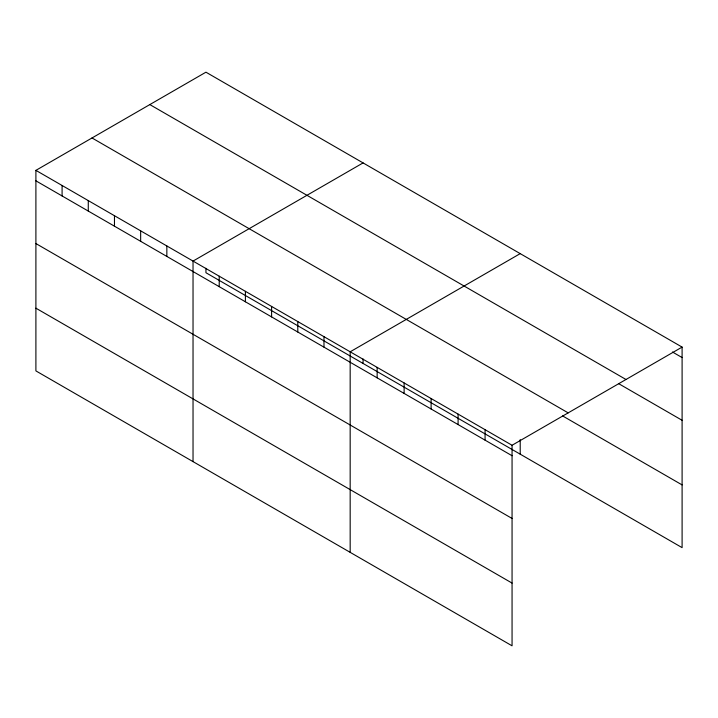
<?xml version="1.0" encoding="UTF-8"?>
<svg xmlns="http://www.w3.org/2000/svg" width="718" height="718" viewBox="0 0 718 718"><rect width="100%" height="100%" fill="white"/><g stroke="black" fill="none" stroke-linecap="round" stroke-linejoin="round"><path stroke-width="1.08" d="M35.9 170.363L512.06 445.268L512.06 645.814L35.9 370.901L35.9 170.363L205.94 72.186L682.1 347.099L682.1 547.637L205.94 272.732L205.94 268.254M363.075 162.905L193.034 261.083L193.034 461.62M520.209 253.625L350.169 351.802L350.169 552.339M512.06 445.268L682.1 347.099M672.461 351.999L682.1 357.564M149.829 104.586L625.988 379.49M618.503 383.565L682.1 420.29M92.012 137.964L568.171 412.877M562.607 415.928L682.1 484.91M35.9 180.828L512.06 455.733M35.9 243.555L512.06 518.459M35.9 308.175L512.06 583.088M520.209 439.604L520.209 454.171M485.072 429.696L485.072 440.161M458.093 414.115L458.093 424.58M431.114 398.535L431.114 409M404.126 382.954L404.126 393.428M377.147 367.383L377.147 377.847M363.075 358.973L363.075 363.452M323.98 336.679L323.98 347.153M297.791 321.565L297.791 332.03M271.601 306.442L271.601 316.907M245.412 291.32L245.412 301.793M219.223 276.206L219.223 286.67M166.845 245.96L166.845 256.434M140.656 230.846L140.656 241.311M114.467 215.723L114.467 226.188M88.278 200.6L88.278 211.074M62.089 185.486L62.089 195.951"/></g></svg>
